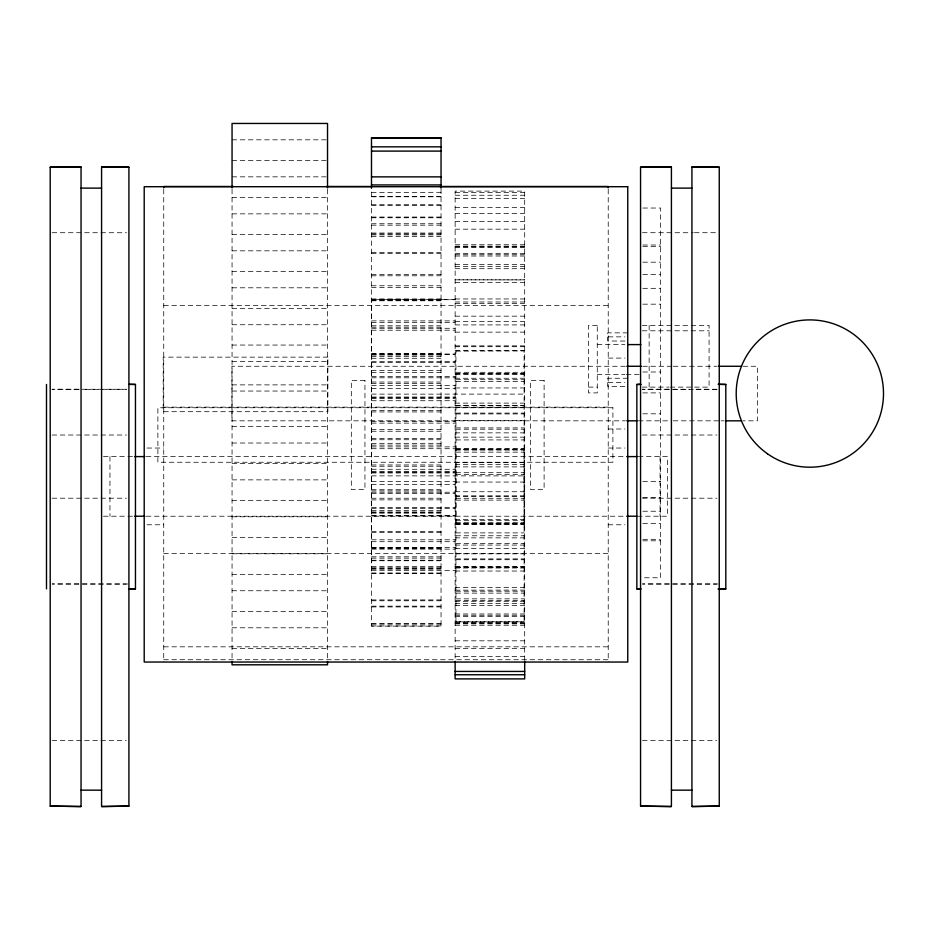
<?xml version="1.0" encoding="UTF-8"?>
<svg xmlns="http://www.w3.org/2000/svg" width="930" height="930" viewBox="0 0 930 930"><rect width="100%" height="100%" fill="white"/><g stroke="black" fill="none" stroke-linecap="round" stroke-linejoin="round"><path stroke-width="0.7" stroke-dasharray="4.65 3.49" d="M524.101 480.473L524.101 473.196M524.101 527.298L524.101 445.528M455.944 445.528L455.944 527.298M232.058 139.814L326.081 139.814M232.058 160.483L326.081 160.483M232.058 176.84L326.081 176.84M371.489 192.417L441.041 192.312M455.13 192.44L524.683 192.44M455.13 195.242L524.683 195.242M371.489 196.451L441.041 196.451M371.489 196.776L441.041 196.776M232.058 197.486L327.523 197.497M455.13 198.567L524.683 198.567M371.489 204.763L441.041 204.763M371.489 205.298L441.041 205.298M455.13 207.518L524.683 207.518M642.851 208.029L660.591 208.029L660.591 577.774L642.851 577.774M455.13 213.377L524.683 213.377M232.058 213.854L327.523 213.854M371.489 217.05L441.041 217.05M371.489 217.771L441.041 217.771M455.13 221.514L524.683 221.514M371.489 223.746L441.041 223.746M371.489 225.176L441.041 225.176M455.13 229.175L524.683 229.175M52.103 232.709L126.573 232.744M642.456 232.709L693.292 232.744M694.466 232.709L716.925 232.709M371.489 233.035L441.041 233.035M371.489 233.942L441.041 233.942M232.058 234.465L327.523 234.465M371.489 234.871L441.041 234.871M371.489 236.359L441.041 236.359M455.13 244.764L524.683 244.764M642.851 245.008L660.591 245.008M455.13 246.194L524.683 246.194M642.851 246.496L660.591 246.496M455.13 246.776L524.683 246.776M455.13 247.438L524.683 247.438M232.058 250.821L327.523 250.821M371.489 252.356L441.041 252.356M371.489 253.425L441.041 253.425M455.13 253.413L524.683 253.413M455.13 254.739L524.683 254.739M455.13 256.017L524.683 256.017M642.851 262.179L660.591 262.179M455.13 264.527L524.683 264.527M455.13 266.48L524.683 266.48M455.13 268.689L524.683 268.689M232.058 271.432L327.523 271.432M371.489 274.606L441.041 274.606M642.851 274.582L660.591 274.582M371.489 275.803L441.041 275.803M455.13 282.36L524.683 282.36M371.489 285.766L441.041 285.766M371.489 287.486L441.041 287.486M232.058 287.8L327.523 287.8M642.851 288.323L660.591 288.323M455.13 298.96L524.683 298.96M371.489 299.03L441.041 299.03M371.489 299.262L441.041 299.262M455.13 299.565L371.582 299.565L371.582 570.439M371.582 299.704L455.13 299.704M371.489 300.576L441.041 300.576M371.489 300.785L441.041 300.785M455.13 302.006L524.683 302.006M455.13 303.354L524.683 303.354M642.851 304.168L660.591 304.168M163.738 305.4L608.22 305.4M232.058 308.388L327.523 308.388M455.13 316.165L524.683 316.165M371.582 320.885L455.13 320.885M455.13 321.443L524.683 321.443M371.582 322.571L455.13 322.571M232.058 324.744L327.523 324.744M455.13 324.919L524.683 324.919M642.305 325.349L709.079 325.349L709.079 387.113L670.542 387.113M371.489 325.791L441.041 325.791M371.489 327.174L441.041 327.174M371.582 328.29L455.13 328.29M371.582 330.208L455.13 330.208M642.305 330.801L709.079 330.801M455.13 332.138L524.683 332.138M627.715 332.87L607.72 332.87L607.72 341.008L627.715 341.054M608.22 336.858L624.96 336.858M597.269 344.588L624.879 344.588M232.058 345.053L327.523 345.053M455.13 345.867L524.683 345.867M455.13 346.716L524.683 346.716M455.13 350.552L524.683 350.552M455.944 351.122L524.101 350.97L524.101 621.845L455.944 621.845L455.944 350.97M371.489 353.586L441.041 353.586M371.582 354.039L455.13 354.039M371.582 354.33L455.13 354.33M371.489 355.027L441.041 355.027M371.489 356.411L441.041 356.411M608.22 358.085L624.96 358.085M371.489 358.271L441.041 358.271M232.058 361.363L327.523 361.363M371.582 361.677L455.13 361.677M371.582 362.514L455.13 362.514M625.355 366.269L231.93 366.269L231.93 420.825L625.355 420.825M642.769 366.269L671.809 366.269M673.262 366.269L716.809 366.269M742.942 366.269L757.462 366.269L757.462 420.825L742.942 420.825M371.489 370.64L441.041 370.64M642.851 371.988L660.591 371.988M455.944 372.302L524.101 372.302M371.489 372.5L441.041 372.5M455.13 373.395L524.683 373.395M455.944 373.976L524.101 373.976M455.13 374.174L524.683 374.174M597.269 374.592L624.879 374.592M626.332 374.592L639.398 374.592M371.582 376.487L455.13 376.487M371.582 377.801L455.13 377.801M455.13 378.254L524.683 378.254M627.797 378.254L607.72 378.254L607.72 386.438L627.797 386.438M455.944 379.707L524.101 379.707M455.944 381.614L524.101 381.614M371.489 382.032L441.041 382.032M608.22 382.555L624.96 382.555M371.489 383.486L441.041 383.486M232.058 384.88L327.523 384.88M371.582 385.648L455.13 385.648M588.527 387.113L597.269 387.113M642.305 387.113L669.123 387.113M455.13 387.95L524.683 387.95M371.582 388.519L455.13 388.519M79.294 389.263L52.103 389.263L126.573 389.263L82.84 389.356M669.647 389.263L642.456 389.263L689.746 389.263M673.192 389.356L693.292 389.356M232.058 391.042L327.523 391.042M642.851 392.902L660.591 392.902M371.582 394.111L524.683 394.111M371.582 397.029L455.13 397.029M371.582 397.784L455.13 397.784M371.582 398.679L455.13 398.679M371.582 400.737L455.13 400.737M455.13 403.12L524.683 403.12M455.944 405.457L524.101 405.457M455.13 405.654L524.683 405.654M163.738 407.131L608.22 407.131M455.13 407.363L524.683 407.363M371.489 410.502L441.041 410.502M371.489 411.932L441.041 411.932M455.944 413.083L524.101 413.083M642.851 413.815L660.591 413.815M455.944 413.931L524.101 413.931M455.13 420.523L524.683 420.523M638.422 420.825L671.809 420.825M673.262 420.825L719.715 420.825M721.169 420.825L724.063 420.825M371.582 421.29L455.13 421.29M371.582 423.115L455.13 423.115M232.058 426.649L327.523 426.649M455.944 427.905L524.101 427.905M608.22 429.009L624.96 429.009M455.944 429.207L524.101 429.207M371.489 429.393L441.041 429.393M371.489 431.229L441.041 431.229M455.13 432.857L524.683 432.857M52.103 435.019L126.573 435.019M642.456 435.019L716.925 435.019M455.13 437.147L524.683 437.147M371.489 438.344L441.041 438.344M371.489 439.739L441.041 439.739M455.944 439.925L524.101 439.925M232.058 443.017L327.523 443.017M371.489 443.319L441.041 443.319M371.489 445.121L441.041 445.121M371.582 446.888L455.13 446.888M146.998 448.039L163.738 448.039M608.22 448.039L624.96 448.039M455.944 448.446L524.101 448.446M371.582 448.713L455.13 448.713M455.944 449.19L524.101 449.19M455.13 449.481L524.683 449.481M455.944 450.085L524.101 450.085M455.944 452.143L524.101 452.143M103.439 456.595L133.885 456.595M146.254 456.595L625.297 456.595M638.294 456.595L667.345 456.595L667.345 516.22L638.294 516.22M455.13 462.64L524.683 462.64M232.058 463.512L327.523 463.512M455.13 464.337L524.683 464.337M371.489 464.942L441.041 464.942M371.489 466.256L441.041 466.256M455.13 466.883L524.683 466.883M371.582 469.266L455.13 469.266M371.582 471.324L455.13 471.324M371.582 472.219L455.13 472.219M455.944 472.696L524.101 472.696M371.582 472.975L455.13 472.975M455.944 474.521L524.101 474.521M371.582 475.881L524.683 475.881M232.058 479.868L327.523 479.868M371.582 481.484L455.13 481.484M642.851 481.647L660.591 481.647M455.13 482.054L524.683 482.054M371.582 484.344L455.13 484.344M371.489 489.715L441.041 489.715M371.489 490.912L441.041 490.912M455.13 491.738L524.683 491.738M371.582 492.202L455.13 492.202M371.582 493.516L455.13 493.516M455.13 495.829L524.683 495.829M455.13 496.597L524.683 496.597M642.851 497.48L660.591 497.48M52.103 498.201L126.573 498.201M642.456 498.201L716.925 498.201M371.489 498.236L441.041 498.236M455.944 498.294L524.101 498.294M371.489 499.875L441.041 499.875M455.944 500.119L524.101 500.119M232.058 500.433L327.523 500.433M371.582 507.489L455.13 507.489M371.582 508.326L455.13 508.326M371.489 510.617L441.041 510.617M642.851 511.221L660.591 511.221M371.489 512.093L441.041 512.093M371.489 512.209L441.041 512.209M371.489 513.162L441.041 513.162M371.582 515.673L455.13 515.673M371.582 515.964L455.13 515.964M103.439 516.22L133.885 516.22M146.254 516.22L625.297 516.22M232.058 516.778L327.523 516.778M455.13 519.452L524.683 519.452M455.944 520.684L524.101 520.684M455.944 522.73L524.101 522.73M455.13 523.276L524.683 523.276M455.944 523.637L524.101 523.637M642.851 523.625L660.591 523.625M455.13 524.136L524.683 524.136M455.944 524.38L524.101 524.38M146.998 524.787L163.738 524.787M608.22 524.787L624.96 524.787M371.489 531.576L441.041 531.576M371.489 532.495L441.041 532.495M455.944 532.902L524.101 532.902M455.944 535.761L524.101 535.761M232.058 537.412L327.523 537.4M455.13 537.865L524.683 537.865M642.851 539.319L660.591 539.319M371.582 539.795L455.13 539.795M642.851 540.807L660.591 540.807M371.582 541.702L455.13 541.702M455.944 543.62L524.101 543.62M455.13 545.073L524.683 545.073M371.582 547.433L455.13 547.433M371.489 547.747L441.041 547.747M371.489 548.479L441.041 548.479M455.13 548.549L524.683 548.549M371.582 549.119L455.13 549.119M163.738 553.408L608.22 553.408M232.058 553.78L327.523 553.78M455.13 553.838L524.683 553.838M371.489 556.814L441.041 556.814M371.489 558.128L441.041 558.128M455.944 558.895L524.101 558.895M455.944 559.732L524.101 559.732M371.489 560.232L441.041 560.232M371.489 560.755L441.041 560.755M371.489 566.556L441.041 566.556M455.13 566.649L524.683 566.649M455.944 567.079L524.101 567.079M455.944 567.37L524.101 567.37M371.489 567.788L441.041 567.788M455.13 567.998L524.683 567.998M371.489 568.742L441.041 568.742M371.489 569.067L441.041 569.067M371.582 570.288L455.13 570.439M455.13 571.032L524.683 571.032M371.489 573.101L441.041 573.101M371.489 573.217L441.041 573.217M232.058 574.403L327.523 574.403M127.747 583.982L52.103 583.982L126.329 584.075M718.111 583.982L642.456 583.982L716.681 584.075M455.13 587.644L524.683 587.644M455.13 590.166L524.683 590.073M232.058 590.748L327.523 590.759M455.944 591.201L524.101 591.201M455.944 593.119L524.101 593.119M455.944 598.85L524.101 598.85M371.489 599.931L441.041 599.931M455.944 600.524L524.101 600.524M371.489 600.78L441.041 600.78M455.13 601.315L524.683 601.315M455.13 603.524L524.683 603.524M455.13 605.477L524.683 605.477M371.489 606.162L441.041 606.162M371.489 606.93L441.041 606.93M232.058 611.429L327.523 611.429M455.13 613.986L524.683 613.986M455.13 615.265L524.683 615.265M455.13 616.59L524.683 616.59M455.944 621.705L524.101 621.705M455.13 622.554L524.683 622.554M455.13 623.228L524.683 623.228M371.489 623.739L441.041 623.739M455.13 623.809L524.683 623.809M371.489 624.077L441.041 624.077M455.13 625.239L524.683 625.239M371.489 625.925L441.041 625.925M232.058 627.785L327.523 627.785M455.13 640.828L524.683 640.828M163.738 646.827L608.22 646.827M232.058 648.442L327.523 648.442M455.13 648.477L524.683 648.477M455.13 656.615L524.683 656.615M163.738 659.73L608.22 659.73M52.103 740.629L126.329 740.594M642.456 740.629L716.681 740.594M660.056 456.595L660.056 516.22M649.14 325.372L649.14 387.113M608.22 189.29L608.22 661.59M524.683 660.44L524.683 191.103L455.13 191.103L455.13 662.486M441.041 189.057L441.041 626.146L371.489 626.146L371.489 187.825M327.523 189.29L327.523 660.509M232.058 189.29L232.058 660.509M163.738 189.29L163.738 661.59M109.961 456.595L109.961 516.22M524.683 279.837L455.13 279.837L524.683 279.93M597.269 325.349L588.527 325.349L588.527 392.902L597.269 392.902L597.269 325.349M327.883 357.143L163.203 357.143L163.203 411.699L327.883 411.699L327.883 357.143M364.955 380.486L351.319 380.486L351.319 489.517L364.955 489.517L364.955 380.486M544.108 380.486L530.472 380.486L530.472 489.517L544.108 489.517L544.108 380.486M716.925 389.263L694.466 389.263L716.925 389.356M612.905 407.747L157.879 407.747L157.879 462.257L612.905 462.257L612.905 407.747"/><path stroke-width="1.4" d="M636.852 384.45L641.061 384.346L636.852 384.439L636.852 588.899L641.061 588.992L636.852 588.888M135.454 588.888L129.038 589.004L135.454 588.899L135.454 384.439L129.038 384.334L135.454 384.45M725.807 588.888L718.111 589.027L725.807 588.899L725.807 384.439L718.111 384.311L725.807 384.45M128.91 806.101L101.579 806.543L128.91 806.136L128.91 167.202L101.579 166.796L128.91 167.226M719.262 806.101L691.932 806.543L719.262 806.136L719.262 167.202L691.932 166.796L719.262 167.226M50.197 167.226L81.05 166.796L50.197 167.202L50.197 806.136L81.05 806.543L50.197 806.101M640.561 167.202L671.413 166.796L640.561 167.226L640.561 806.136L671.413 806.543L640.561 806.101M371.489 137.838L441.041 137.838M371.489 146.835L441.041 146.835M371.489 151.102L441.041 151.102M371.489 176.863L441.041 176.863M371.489 184.942L441.041 184.942M233.465 186.477L163.738 186.477L163.738 187.848M326.418 186.477L371.454 186.477M439.727 186.477L608.22 186.477L608.22 187.848M81.05 188.116L101.579 188.116M671.413 188.116L691.932 188.116M627.785 344.588L640.851 344.588M626.808 366.269L641.316 366.269M718.262 366.269L741.489 366.269M626.808 420.825L636.969 420.825M725.516 420.825L741.489 420.825M134.641 456.595L144.801 456.595M626.681 456.595L636.899 456.595M134.641 516.22L144.801 516.22M626.681 516.22L636.899 516.22M455.13 671.437L524.683 671.437M455.13 674.75L524.683 674.75M81.05 790.163L101.579 790.163M671.413 790.163L691.932 790.163M691.932 167.202L691.932 806.136M671.413 167.202L671.413 806.136M524.683 661.335L524.683 678.9L455.13 678.9L455.13 661.335M441.041 188.104L441.041 137.78L371.489 137.78L371.489 188.104M327.523 187.918L327.523 123.458L232.058 123.458L232.058 187.918M327.523 661.497L327.523 664.811L232.058 664.811L232.058 661.497M101.579 167.202L101.579 806.136M81.05 167.202L81.05 806.136M46.5 384.439L46.5 588.899M627.75 186.709L144.208 186.709L144.208 662.044L627.75 662.044L627.75 186.709M767.448 453.759A73.644 73.644 0 0 0 883.198 400.167A73.644 73.644 0 0 0 778.91 326.721A73.644 73.644 0 0 0 767.448 453.759"/></g></svg>
